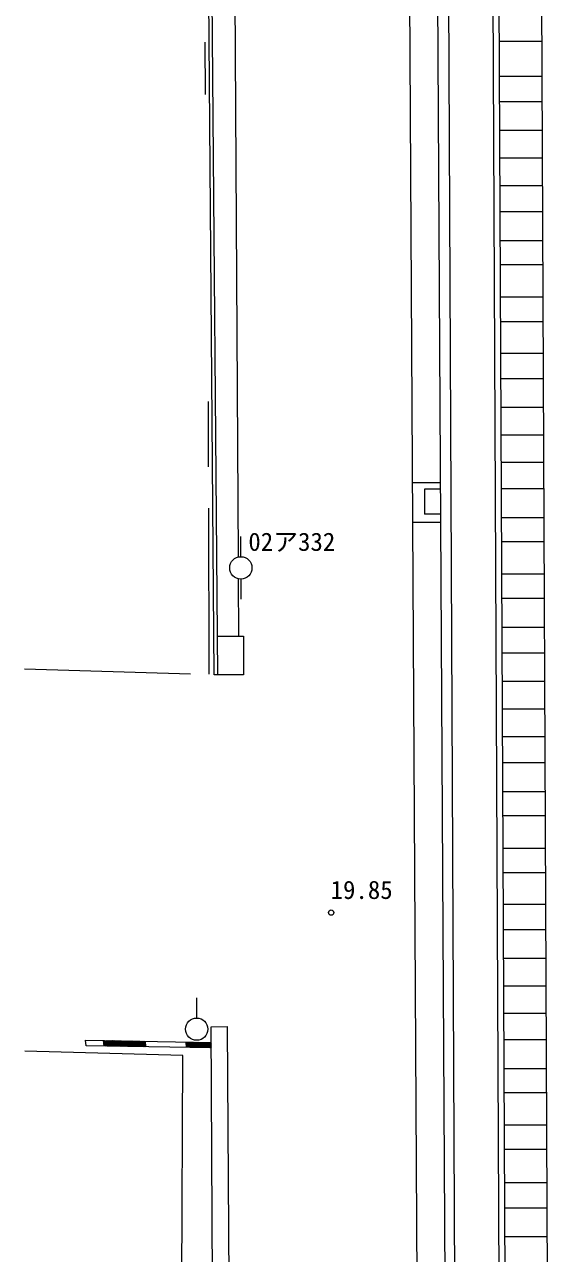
# Model space of a CAD drawing. Units: millimetres, scale not verified. Extents: x 0 to 420500, y 0 to 297000.
# Drawn here: x 39790 to 49262, y 119552 to 141756 of the extents above; entities that cross this region are included whole.
import ezdxf
from ezdxf.enums import TextEntityAlignment as Align

# ---------------------------------------------------------------- set-up
doc = ezdxf.new("R2010")
doc.units = ezdxf.units.MM
doc.header["$LTSCALE"] = 500
doc.linetypes.add('DASHED', pattern=[7.5, 6, -1.5])
doc.layers.add('0-E公園外(道路など)', color=7, linetype='Continuous', lineweight=13)
doc.styles.add('ＭＳ ゴシック', font='')
doc.styles.get('ＭＳ ゴシック').set_extended_font_data('MS Gothic')

msp = doc.modelspace()

# ---------------------------------------------------------------- linework, layer by layer
at = {"layer": '0-E公園外(道路など)'}
for p, q in [((47339.2, 40475), (46722.8, 148067.1)), ((47844.7, 40479.7), (47228.2, 148067.1)), ((47794.3, 73491.3), (47431.4, 148067.1)), ((48732.4, 40427.8), (48238.7, 148067.1)), ((48840.8, 40484.5), (48347.3, 148067.1)), ((49614.7, 39102.4), (49114.9, 148067.1)), ((43219.4, 130004.7), (43094.5, 145498.9)), ((43283.1, 130004.7), (43159.5, 145336.6)), ((43655.4, 132135.6), (43579.7, 145332.4)), ((49145.2, 141451.4), (48377.7, 141451.3)), ((49148.1, 140816.8), (48380.6, 140816.7)), ((49150.2, 140357.7), (48382.7, 140357.6)), ((49152.6, 139841), (48385.1, 139841)), ((49154.9, 139343.4), (48387.3, 139343.3)), ((49157.2, 138845.4), (48389.6, 138845.3)), ((49159.3, 138373), (48391.8, 138372.9)), ((49161.7, 137849.5), (48394.2, 137849.4)), ((49163.7, 137415.3), (48396.2, 137415.3)), ((49166.4, 136828), (48398.9, 136828)), ((49168.4, 136387.6), (48400.9, 136387.5)), ((49171.1, 135813.5), (48403.5, 135813.5)), ((49173.2, 135354.4), (48405.6, 135354.3)), ((49175.5, 134837.8), (48408, 134837.7)), ((49177.8, 134340.1), (48410.3, 134340)), ((49180.1, 133842.1), (48412.6, 133842)), ((47311.8, 133478.4), (46806.4, 133478.4)), ((47021.9, 133358.6), (47019.4, 132908.4)), ((47312.5, 133358.6), (47021.9, 133358.6)), ((49182.3, 133369.7), (48414.7, 133369.6)), ((47315.1, 132908.4), (47019.4, 132908.4)), ((49184.7, 132846.2), (48417.1, 132846.1)), ((47315.9, 132758.3), (46810.5, 132758.3)), ((43700.4, 132140.7), (43700.4, 132503.3)), ((49186.7, 132412), (48419.1, 132412)), ((43663.6, 130702.8), (43657.6, 131742.1)), ((43700.4, 131737.5), (43700.4, 131374.8)), ((49189.4, 131824.7), (48421.8, 131824.7)), ((49191.4, 131384.3), (48423.9, 131384.2)), ((49193.8, 130859.8), (48426.3, 130859.7)), ((43277.4, 130702.8), (43751.7, 130702.9)), ((43751.7, 130702.9), (43750.4, 130004.7)), ((49195.9, 130400.6), (48428.4, 130400.6)), ((43750.4, 130004.7), (43219.4, 130004.7)), ((49198.3, 129884), (48430.7, 129884)), ((49200.5, 129386.3), (48433, 129386.3)), ((49202.8, 128888.3), (48435.3, 128888.3)), ((49205, 128415.9), (48437.5, 128415.9)), ((49207.4, 127892.5), (48439.9, 127892.4)), ((49209.4, 127458.3), (48441.9, 127458.3)), ((49212.1, 126871), (48444.6, 126871)), ((49214.1, 126430.5), (48446.6, 126430.5)), ((49216.7, 125856.5), (48449.2, 125856.4)), ((49218.8, 125397.3), (48451.3, 125397.3)), ((49221.2, 124880.7), (48453.7, 124880.7)), ((49223.5, 124383), (48456, 124383)), ((42902.4, 123805.8), (42902.4, 124168.5)), ((49225.8, 123885), (48458.3, 123885)), ((43165.7, 123647), (43453.6, 123654.4)), ((43239, 110249.7), (43165.7, 123647)), ((43453.6, 123654.4), (43552.7, 109498.5)), ((40901.6, 123303), (40893.3, 123407.4)), ((40893.3, 123407.4), (43167.3, 123361.6)), ((43167.8, 123269.6), (40901.6, 123303)), ((41227.6, 123298.2), (41219.2, 123402.6)), ((41219.5, 123398.5), (41221.9, 123400.8)), ((41220.9, 123382.1), (41239.2, 123400.5)), ((41222.2, 123365.7), (41256.5, 123400.1)), ((41223.5, 123349.4), (41273.9, 123399.8)), ((41224.8, 123333), (41291.2, 123399.4)), ((41226.1, 123316.6), (41308.5, 123399.1)), ((41227.4, 123300.3), (41325.9, 123398.7)), ((41242.8, 123298), (41343.2, 123398.4)), ((41260.2, 123297.7), (41360.5, 123398)), ((41277.6, 123297.4), (41377.8, 123397.7)), ((41295, 123297.2), (41395.2, 123397.3)), ((41312.5, 123296.9), (41412.5, 123397)), ((41329.9, 123296.7), (41429.8, 123396.6)), ((41347.3, 123296.4), (41447.2, 123396.3)), ((41364.7, 123296.2), (41464.5, 123395.9)), ((41382.1, 123295.9), (41481.8, 123395.6)), ((41399.6, 123295.7), (41499.1, 123395.2)), ((41417, 123295.4), (41516.5, 123394.9)), ((41434.4, 123295.1), (41533.8, 123394.5)), ((41451.8, 123294.9), (41551.1, 123394.2)), ((41469.2, 123294.6), (41568.5, 123393.8)), ((41486.7, 123294.4), (41585.8, 123393.5)), ((41504.1, 123294.1), (41603.1, 123393.1)), ((41521.5, 123293.9), (41620.5, 123392.8)), ((41538.9, 123293.6), (41637.8, 123392.4)), ((41556.4, 123293.3), (41655.1, 123392.1)), ((41573.8, 123293.1), (41672.4, 123391.7)), ((41591.2, 123292.8), (41689.8, 123391.4)), ((41608.6, 123292.6), (41707.1, 123391.1)), ((41626, 123292.3), (41724.4, 123390.7)), ((41643.5, 123292.1), (41741.8, 123390.4)), ((41660.9, 123291.8), (41759.1, 123390)), ((41678.3, 123291.5), (41776.4, 123389.7)), ((41695.7, 123291.3), (41793.7, 123389.3)), ((41713.1, 123291), (41811.1, 123389)), ((41730.6, 123290.8), (41828.4, 123388.6)), ((41748, 123290.5), (41845.7, 123388.3)), ((41765.4, 123290.3), (41863.1, 123387.9)), ((41782.8, 123290), (41880.4, 123387.6)), ((41800.2, 123289.8), (41897.7, 123387.2)), ((41817.7, 123289.5), (41915, 123386.9)), ((41835.1, 123289.2), (41932.4, 123386.5)), ((41852.5, 123289), (41949.7, 123386.2)), ((41869.9, 123288.7), (41967, 123385.8)), ((41887.4, 123288.5), (41976.8, 123378)), ((41904.8, 123288.2), (41978.2, 123361.6)), ((41922.2, 123288), (41979.5, 123345.2)), ((41939.6, 123287.7), (41980.8, 123328.9)), ((41957, 123287.4), (41982.1, 123312.5)), ((41974.5, 123287.2), (41983.4, 123296.1)), ((41984.1, 123287), (41976.2, 123385.6)), ((42719.7, 123276.2), (42712.1, 123370.8)), ((42712.1, 123370.8), (42712.2, 123370.8)), ((42713.5, 123354.4), (42729.5, 123370.5)), ((42714.8, 123338.1), (42746.8, 123370.1)), ((42716.1, 123321.7), (42764.1, 123369.8)), ((42717.4, 123305.3), (42781.5, 123369.4)), ((42718.7, 123289), (42798.8, 123369.1)), ((42723.6, 123276.2), (42816.1, 123368.7)), ((42741, 123275.9), (42833.5, 123368.4)), ((42758.4, 123275.6), (42850.8, 123368)), ((42775.8, 123275.4), (42868.1, 123367.7)), ((42793.3, 123275.1), (42885.4, 123367.3)), ((42810.7, 123274.9), (42902.8, 123367)), ((42828.1, 123274.6), (42920.1, 123366.6)), ((42845.5, 123274.4), (42937.4, 123366.3)), ((42862.9, 123274.1), (42954.8, 123365.9)), ((42880.4, 123273.9), (42972.1, 123365.6)), ((42897.8, 123273.6), (42989.4, 123365.2)), ((42915.2, 123273.3), (43006.7, 123364.9)), ((42932.6, 123273.1), (43024.1, 123364.5)), ((42950.1, 123272.8), (43041.4, 123364.2)), ((42967.5, 123272.6), (43058.7, 123363.8)), ((42984.9, 123272.3), (43076.1, 123363.5)), ((43002.3, 123272.1), (43093.4, 123363.1)), ((43019.7, 123271.8), (43110.7, 123362.8)), ((43037.2, 123271.5), (43128, 123362.4)), ((43054.6, 123271.3), (43145.4, 123362.1)), ((43072, 123271), (43162.7, 123361.7)), ((43089.4, 123270.8), (43167.3, 123348.7)), ((43106.8, 123270.5), (43167.4, 123331.1)), ((43124.3, 123270.3), (43167.5, 123313.5)), ((43141.7, 123270), (43167.6, 123295.9)), ((43159.1, 123269.8), (43167.7, 123278.4)), ((49227.9, 123412.6), (48460.4, 123412.6)), ((42651.8, 123130.3), (39797.3, 123209.1)), ((42630.1, 117702.3), (42651.8, 123130.3)), ((49230.3, 122889.2), (48462.8, 122889.1)), ((49232.3, 122455), (48464.8, 122455)), ((49235, 121867.7), (48467.5, 121867.7)), ((49237.1, 121427.2), (48469.5, 121427.2)), ((49239.8, 120827), (48472.3, 120826.9)), ((49241.9, 120367.8), (48474.4, 120367.8)), ((49244.3, 119851.2), (48476.8, 119851.2))]:
    msp.add_line(p, q, dxfattribs=at)
at = {"layer": '0-E公園外(道路など)', "linetype": 'DASHED'}
for p, q in [((43023.9, 145191.1), (43054.2, 140494.4)), ((43130.8, 130016.1), (43115.2, 134943.6)), ((39790.3, 130114.5), (43130.8, 130016.1))]:
    msp.add_line(p, q, dxfattribs=at)
at = {"layer": '0-E公園外(道路など)'}
for centre, radius in [((43700.4, 131939.1), 201.6), ((45333.5, 125711.1), 48.1), ((42902.4, 123604.2), 201.6)]:
    msp.add_circle(centre, radius, dxfattribs=at)

# ---------------------------------------------------------------- texts
at = {"layer": '0-E公園外(道路など)', "style": 'ＭＳ ゴシック'}
for s, p in [('02ア332', (44622.2, 132411.6)), ('19.85', (45884.8, 126121.8))]:
    msp.add_text(s, height=329.9, dxfattribs=at).set_placement(p, align=Align.MIDDLE_CENTER)

doc.saveas('drawing.dxf')
